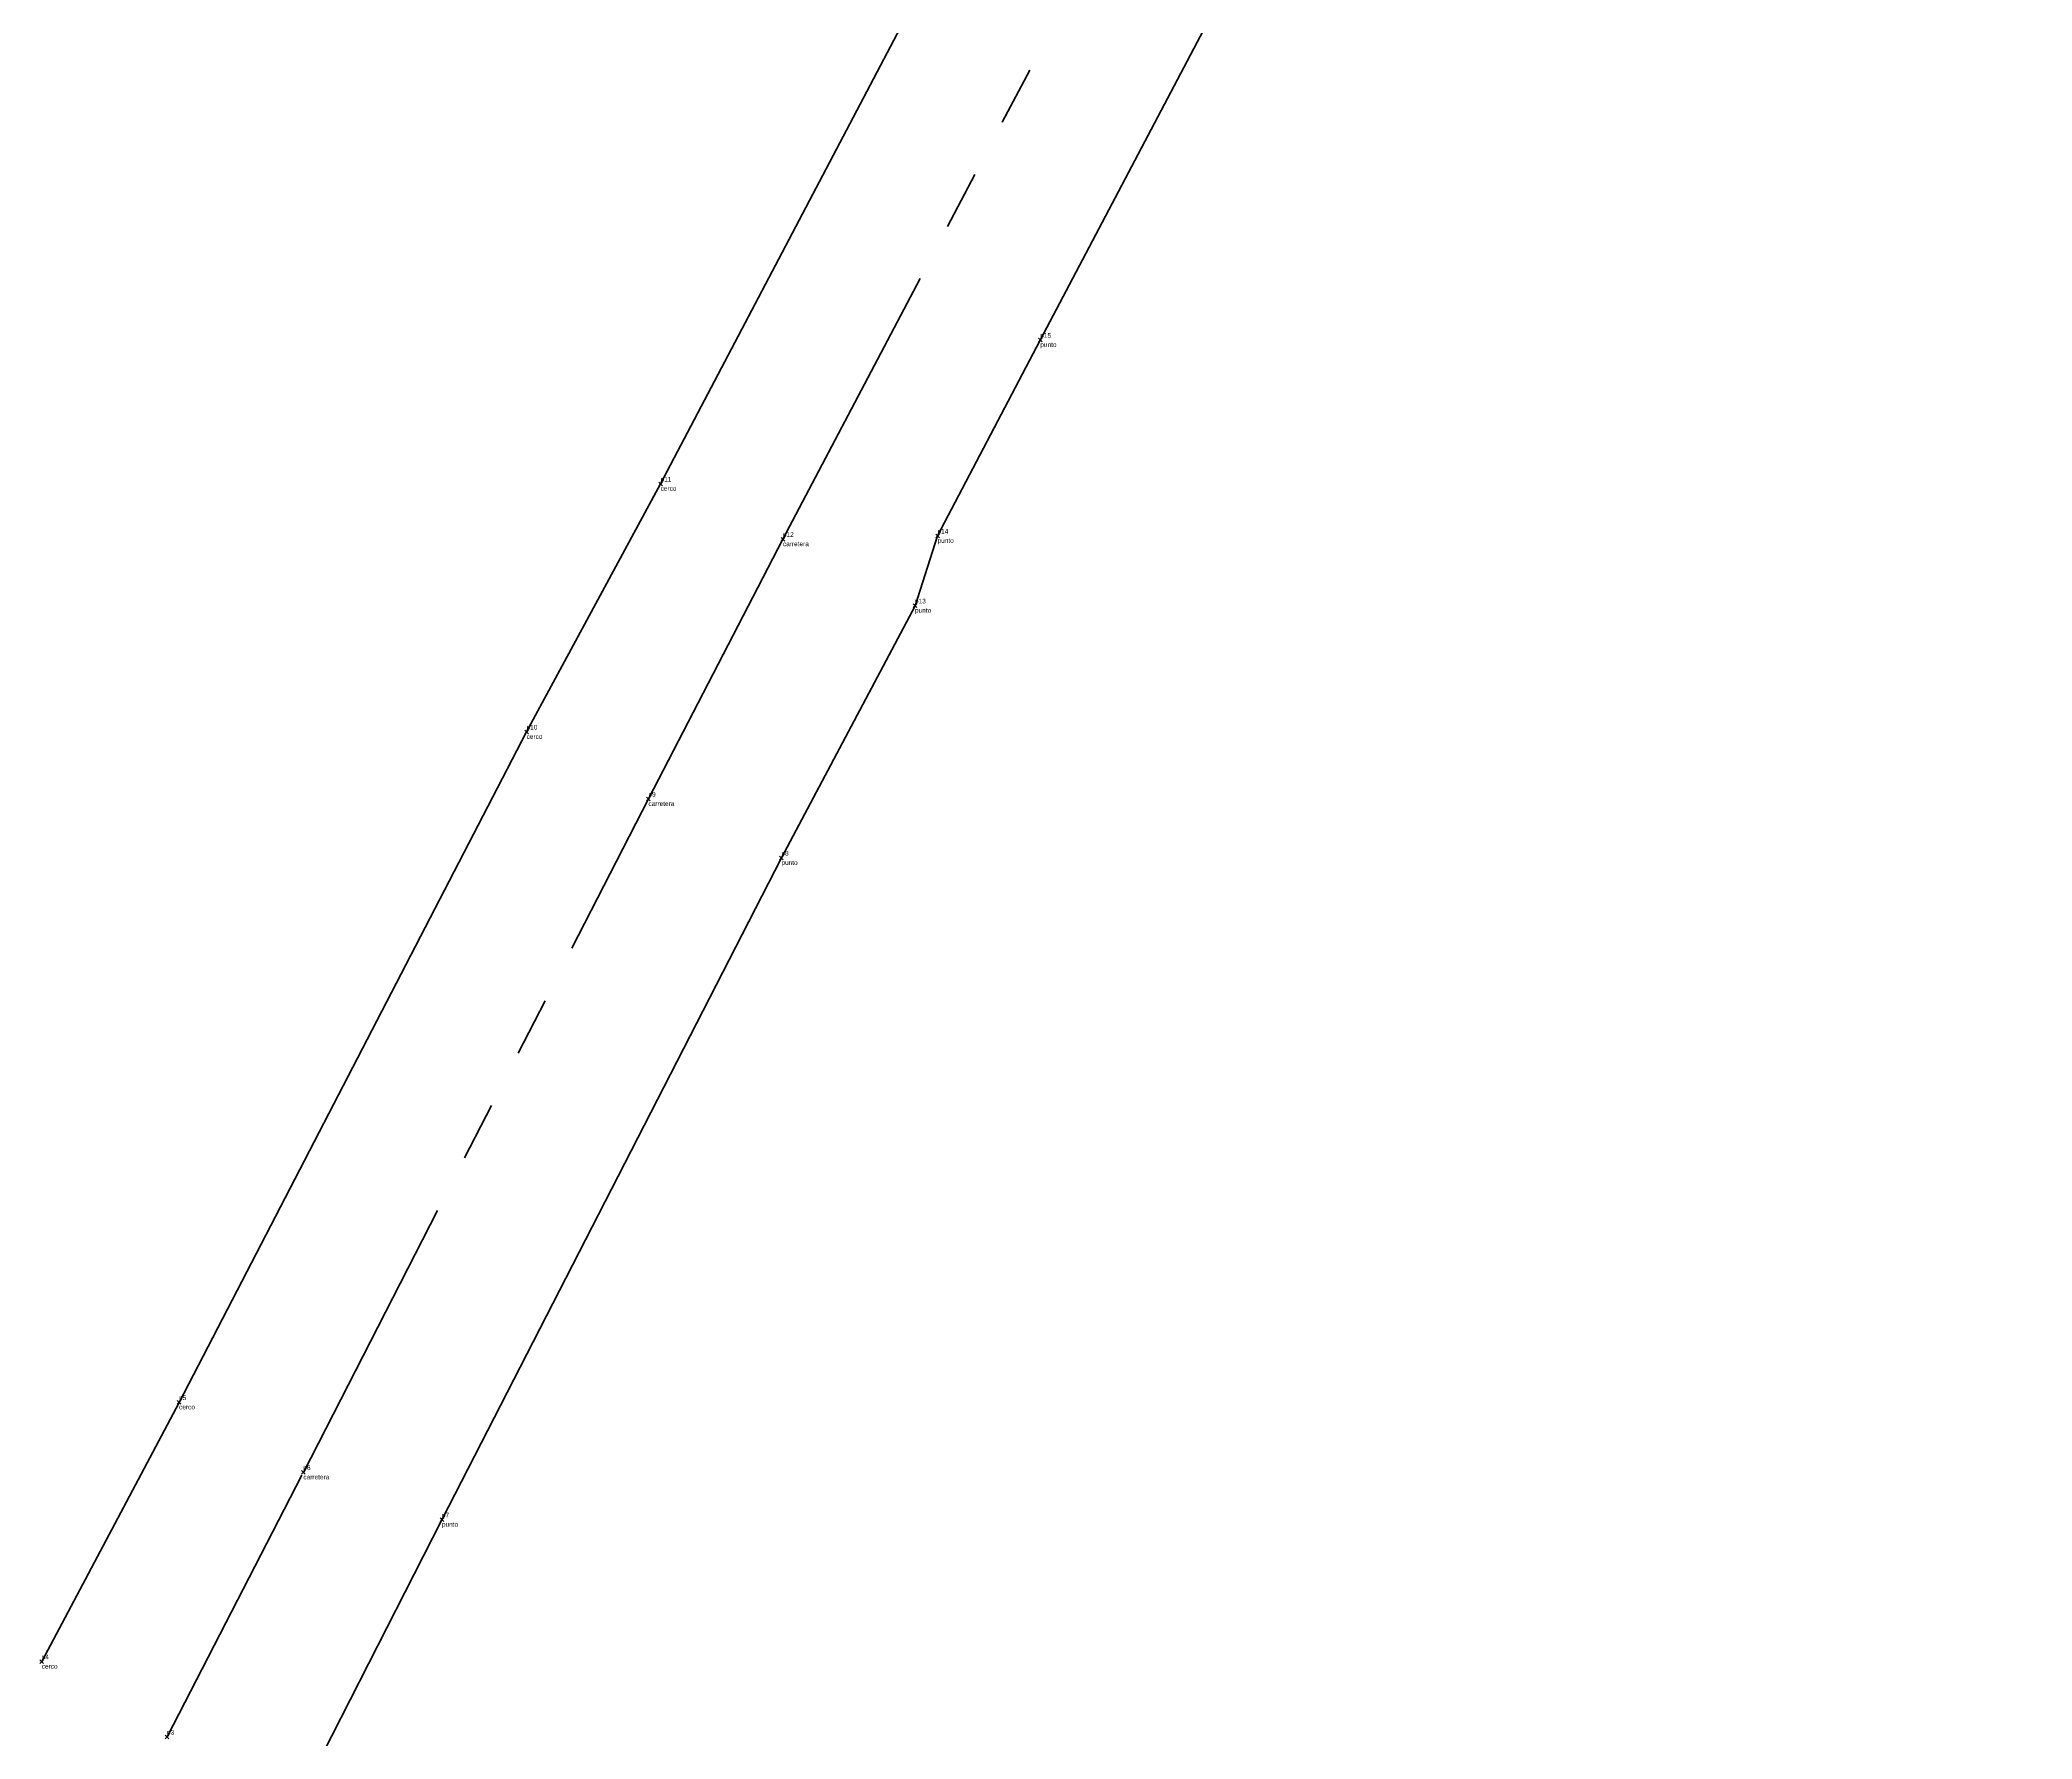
# Model space of a CAD drawing. Header units: millimetres. Extents: x 571552 to 572550, y 1294987 to 1296258.
# Drawn here: x 571552.2 to 571767, y 1295756.4 to 1295939.6 of the extents above; entities that cross this region are included whole.
import ezdxf

# ---------------------------------------------------------------- set-up
doc = ezdxf.new("R2010")
doc.units = ezdxf.units.MM
doc.header["$PDMODE"] = 3
doc.header["$PDSIZE"] = 0.2
doc.linetypes.add('PHANTOM', pattern=[63.5, 31.75, -6.35, 6.35, -6.35, 6.35, -6.35])
doc.layers.get('0').update_dxf_attribs({"color": 1, "linetype": 'CONTINUOUS', "lineweight": 100})
for name, color, linetype, lineweight in [('carretera', 174, 'CONTINUOUS', 100), ('cerco', 174, 'CONTINUOUS', 100), ('punto', 174, 'CONTINUOUS', 100)]:
    doc.layers.add(name, color=color, linetype=linetype, lineweight=lineweight)
doc.styles.get("Standard").update_dxf_attribs({"font": 'arial.ttf', "width": 0.65})

msp = doc.modelspace()

# ---------------------------------------------------------------- linework, layer by layer
at = {"color": 7, "true_color": 0xffffff, "elevation": 85.63}
msp.add_lwpolyline([(571881.09, 1296257.4), (571815.08, 1296191.31), (571755.85, 1296122.68), (571712.64, 1296062.31), (571682.96, 1296013.16), (571619.15, 1295891.74), (571604.7, 1295864.99), (571567.23, 1295792.69), (571552.42, 1295764.73)], dxfattribs=at)
at = {"color": 7, "linetype": 'PHANTOM', "true_color": 0xffffff, "elevation": 81.56}
msp.add_lwpolyline([(571565.93, 1295756.61), (571580.63, 1295785.14), (571617.84, 1295857.76), (571632.34, 1295885.77), (571696.33, 1296007.41), (571726.68, 1296055.79), (571768.35, 1296113.91), (571825.8, 1296181.69), (571890.83, 1296247.1)], dxfattribs=at)
at = {"color": 2, "elevation": 81.07}
msp.add_lwpolyline([(571579.76, 1295748.95), (571595.57, 1295780.03), (571632.18, 1295851.4), (571646.58, 1295878.6), (571649.01, 1295886.13), (571660.09, 1295907.25), (571696.02, 1295975.51), (571710.55, 1296000.36), (571739.38, 1296048.1), (571753.15, 1296067.33), (571780.6, 1296104.49), (571790.38, 1296117.32), (571837.27, 1296170.99), (571856.52, 1296190.89), (571877.53, 1296212.47), (571896.05, 1296230.27), (571902.64, 1296236.51), (571912.27, 1296229.23), (571927.82, 1296216.61), (571955.25, 1296194.77)], dxfattribs=at)
at = {"layer": 'carretera', "color": 7, "true_color": 0xffffff}
for p in [(571632.34, 1295885.77, 82.57), (571617.84, 1295857.76, 82.64), (571580.63, 1295785.14, 81.77), (571565.93, 1295756.61, 81.56)]:
    msp.add_point(p, dxfattribs=at)
at = {"layer": 'cerco', "color": 7, "true_color": 0xffffff}
for p in [(571619.15, 1295891.74, 81.49), (571604.7, 1295864.99, 82.8), (571567.23, 1295792.69, 81.99), (571552.42, 1295764.73, 81.12)]:
    msp.add_point(p, dxfattribs=at)
at = {"layer": 'punto', "color": 7, "true_color": 0xffffff}
for p in [(571660.09, 1295907.25, 82.78), (571649.01, 1295886.13, 78.01), (571646.58, 1295878.6, 78.61), (571632.18, 1295851.4, 81.61), (571595.57, 1295780.03, 82.89)]:
    msp.add_point(p, dxfattribs=at)

# ---------------------------------------------------------------- texts
at = {"layer": 'carretera', "color": 7, "true_color": 0xffffff}
for s, p in [('p12', (571632.34, 1295886.02)), ('carretera', (571632.34, 1295885.02)), ('p9', (571617.84, 1295858.01)), ('carretera', (571617.84, 1295857.01)), ('p6', (571580.63, 1295785.39)), ('carretera', (571580.63, 1295784.39)), ('p3', (571565.93, 1295756.86))]:
    msp.add_text(s, height=0.5, dxfattribs=at).set_placement(p)
at = {"layer": 'cerco', "color": 7, "true_color": 0xffffff}
for s, p in [('cerco', (571619.15, 1295890.99)), ('p11', (571619.15, 1295891.99)), ('p10', (571604.7, 1295865.24)), ('cerco', (571604.7, 1295864.24)), ('cerco', (571567.23, 1295791.94)), ('p5', (571567.23, 1295792.94)), ('cerco', (571552.42, 1295763.98)), ('p4', (571552.42, 1295764.98))]:
    msp.add_text(s, height=0.5, dxfattribs=at).set_placement(p)
at = {"layer": 'punto', "color": 7, "true_color": 0xffffff}
for s, p in [('p15', (571660.09, 1295907.5)), ('punto', (571660.09, 1295906.5)), ('p14', (571649.01, 1295886.38)), ('punto', (571649.01, 1295885.38)), ('p13', (571646.58, 1295878.85)), ('punto', (571646.58, 1295877.85)), ('p8', (571632.18, 1295851.65)), ('punto', (571632.18, 1295850.65)), ('p7', (571595.57, 1295780.28)), ('punto', (571595.57, 1295779.28))]:
    msp.add_text(s, height=0.5, dxfattribs=at).set_placement(p)

doc.saveas('drawing.dxf')
